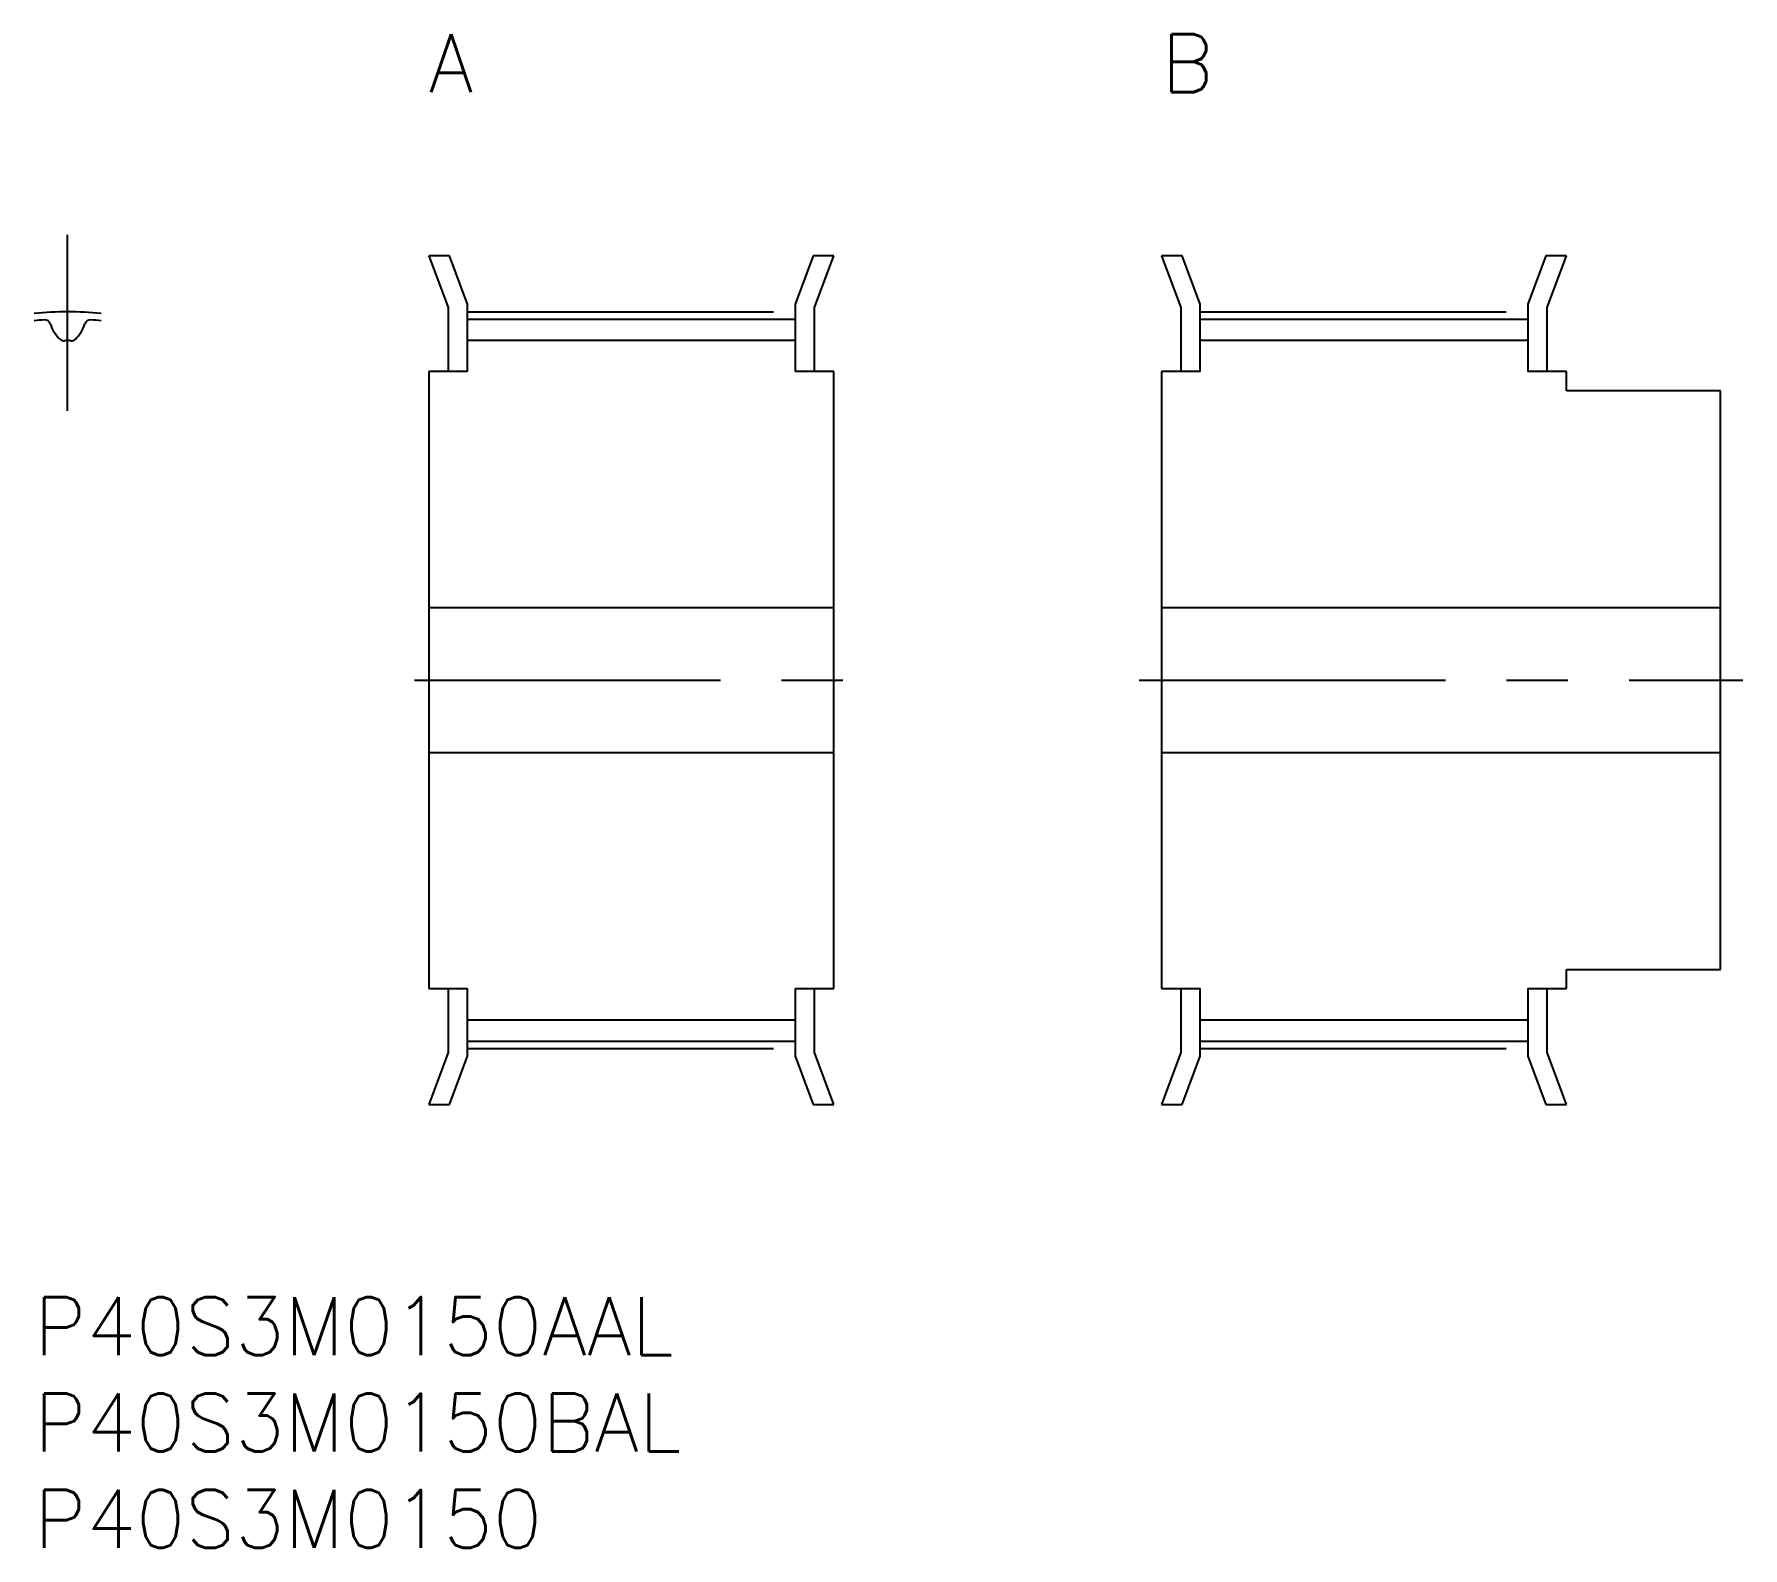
# Model space of a CAD drawing. Extents: x 0 to 88.6, y -13 to 65.5.
import ezdxf

# ---------------------------------------------------------------- set-up
doc = ezdxf.new("R2010")
doc.units = 0
doc.header["$LTSCALE"] = 0.5
doc.linetypes.add('CENTER', pattern=[50.8, 31.75, -6.35, 6.35, -6.35])
for name, color, linetype in [('MSM_CENTER', 1, 'CENTER'), ('MSM_CONTINUOUS', 7, 'CONTINUOUS'), ('MSM_PART_NUMBER', 7, 'CONTINUOUS')]:
    doc.layers.add(name, color=color, linetype=linetype)
doc.styles.get("Standard").update_dxf_attribs({"font": 'txt.shx', "height": 1, "bigfont": 'bigfont.shx'})

# ---------------------------------------------------------------- blocks, each defined once
blk = doc.blocks.new('*U36')
at = {"layer": 'MSM_PART_NUMBER'}
blk.add_text('P40S3M0150AAL', height=3, dxfattribs=at).set_placement((0, -3))
blk = doc.blocks.new('*U37')
at = {"layer": 'MSM_PART_NUMBER'}
blk.add_text('P40S3M0150BAL', height=3, dxfattribs=at).set_placement((0, -8))
blk = doc.blocks.new('*U38')
at = {"layer": 'MSM_PART_NUMBER'}
blk.add_text('P40S3M0150', height=3, dxfattribs=at).set_placement((0, -13))
blk = doc.blocks.new('*U39')
at = {"layer": 'MSM_PART_NUMBER'}
blk.add_text('A', height=3, dxfattribs=at).set_placement((20.468, 62.5))
blk = doc.blocks.new('*U40')
at = {"layer": 'MSM_PART_NUMBER'}
blk.add_text('B', height=3, dxfattribs=at).set_placement((58.468, 62.5))

msp = doc.modelspace()

# ---------------------------------------------------------------- linework, layer by layer
at = {"layer": 'MSM_CENTER'}
for p, q in [((1.734, 45.959), (1.734, 55.1)), ((22.468, 51.1), (39.468, 51.1)), ((60.468, 51.1), (77.468, 51.1)), ((19.718, 32), (42.218, 32)), ((57.318, 32), (88.618, 32)), ((22.468, 12.9), (39.468, 12.9)), ((60.468, 12.9), (77.468, 12.9))]:
    msp.add_line(p, q, dxfattribs=at)
msp.add_arc((1.734, 32), 19.1, 84.79052, 95.20948, dxfattribs=at)
at = {"layer": 'MSM_CONTINUOUS'}
for p, q in [((21.536, 54), (20.468, 54)), ((20.468, 54), (21.468, 51.32)), ((22.468, 51.5), (21.536, 54)), ((40.401, 54), (39.468, 51.5)), ((41.468, 54), (40.401, 54)), ((40.468, 51.32), (41.468, 54)), ((59.536, 54), (58.468, 54)), ((58.468, 54), (59.468, 51.32)), ((60.468, 51.5), (59.536, 54)), ((78.401, 54), (77.468, 51.5)), ((79.468, 54), (78.401, 54)), ((78.468, 51.32), (79.468, 54)), ((22.468, 48), (22.468, 51.5)), ((39.468, 51.5), (39.468, 48)), ((60.468, 48), (60.468, 51.5)), ((77.468, 51.5), (77.468, 48)), ((21.468, 51.32), (21.468, 48)), ((22.468, 50.72), (39.468, 50.72)), ((40.468, 48), (40.468, 51.32)), ((59.468, 51.32), (59.468, 48)), ((60.468, 50.72), (77.468, 50.72)), ((78.468, 48), (78.468, 51.32)), ((39.468, 49.61), (22.468, 49.61)), ((77.468, 49.61), (60.468, 49.61)), ((20.468, 48), (20.468, 16)), ((22.468, 48), (20.468, 48)), ((41.468, 48), (39.468, 48)), ((41.468, 16), (41.468, 48)), ((58.468, 48), (58.468, 16)), ((60.468, 48), (58.468, 48)), ((79.468, 48), (77.468, 48)), ((79.468, 47), (79.468, 48)), ((87.468, 47), (79.468, 47)), ((87.468, 17), (87.468, 47)), ((41.468, 35.75), (20.468, 35.75)), ((87.468, 35.75), (58.468, 35.75)), ((20.468, 28.25), (41.468, 28.25)), ((58.468, 28.25), (87.468, 28.25)), ((79.468, 16), (79.468, 17)), ((79.468, 17), (87.468, 17)), ((20.468, 16), (22.468, 16)), ((21.468, 16), (21.468, 12.68)), ((22.468, 12.5), (22.468, 16)), ((39.468, 16), (39.468, 12.5)), ((39.468, 16), (41.468, 16)), ((40.468, 12.68), (40.468, 16)), ((58.468, 16), (60.468, 16)), ((59.468, 16), (59.468, 12.68)), ((60.468, 12.5), (60.468, 16)), ((77.468, 16), (77.468, 12.5)), ((77.468, 16), (79.468, 16)), ((78.468, 12.68), (78.468, 16)), ((22.468, 14.39), (39.468, 14.39)), ((60.468, 14.39), (77.468, 14.39)), ((21.468, 12.68), (20.468, 10)), ((21.536, 10), (22.468, 12.5)), ((22.468, 13.28), (39.468, 13.28)), ((39.468, 12.5), (40.401, 10)), ((41.468, 10), (40.468, 12.68)), ((59.468, 12.68), (58.468, 10)), ((59.536, 10), (60.468, 12.5)), ((60.468, 13.28), (77.468, 13.28)), ((77.468, 12.5), (78.401, 10)), ((79.468, 10), (78.468, 12.68)), ((20.468, 10), (21.536, 10)), ((40.401, 10), (41.468, 10)), ((58.468, 10), (59.536, 10)), ((78.401, 10), (79.468, 10))]:
    msp.add_line(p, q, dxfattribs=at)
for centre, radius, start, end in [((1.734, 32), 18.72, 93.68447, 95.31553), ((0.551, 50.382), 0.3, 18.39924, 93.68447), ((2.918, 50.382), 0.3, 86.31553, 161.60075), ((1.734, 32), 18.72, 84.68447, 86.31553), ((2.709, 51.1), 1.975, 198.39924, 225.68083), ((1.539, 49.902), 0.3, 225.68083, 274.92334), ((1.929, 49.902), 0.3, 265.07666, 314.31917), ((0.759, 51.1), 1.975, 314.31917, 341.60077), ((1.734, 47.635), 1.975, 85.07666, 94.92334)]:
    msp.add_arc(centre, radius, start, end, dxfattribs=at)

# ---------------------------------------------------------------- block references
for name in ['*U39', '*U40', '*U36', '*U37', '*U38']:
    msp.add_blockref(name, (0, 0), dxfattribs=at)

doc.saveas('drawing.dxf')
